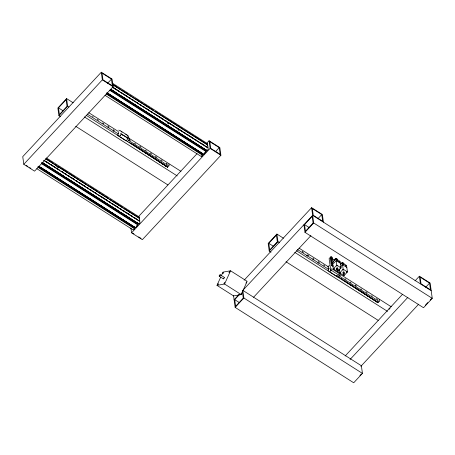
<?xml version="1.0" encoding="UTF-8"?>
<svg xmlns="http://www.w3.org/2000/svg" width="455" height="455" viewBox="0 0 455 455"><rect width="100%" height="100%" fill="white"/><g stroke="black" fill="none" stroke-linecap="round" stroke-linejoin="round"><path stroke-width="0.68" d="M121.957 134.76L122.446 135.237M139.736 146.135L140.948 147.221M307.097 255.653L307.227 255.972M355.344 284.966L355.457 285.348M168.589 166.2L168.469 166.473M202.293 154.148L202.304 154.649M332.986 262.33L333.299 262.131M241.4 293.583L241.406 293.048M127.554 139.31L127.61 138.007L120.734 133.633L127.684 137.99L127.73 139.173M137.097 225.197L137.501 224.304M138.718 223.183L137.262 225.435L137.78 224.878L41.377 163.578M202.043 155.638L203.101 153.972L107.3 93.053M205.336 151.845L205.74 150.952M206.951 149.832L205.501 152.084L206.013 151.532L109.615 90.232M221.249 275.912L222.956 272.13L230.56 270.782L247.156 281.332L241.184 294.578L233.58 295.926L216.984 285.37L220.681 277.175M216.984 285.37L224.582 284.022L230.56 270.782M339.419 275.247L337.894 277.084L337.462 276.902M246.36 282.572L246.365 281.873M378.793 301.904L379.038 301.392M37.867 166.661L134.27 227.961L134.868 227.324L39.062 166.405M241.321 293.742L240.883 294.214M107.96 125.83L108.279 126.598L109.12 126.985M121.548 131.751L122.031 132.229M125.79 134.447L126.274 134.93M126.2 137.456L126.689 137.939M129.174 139.321L129.493 140.089L130.34 140.476M328.874 268.035L329.192 268.797M246.257 282.72L245.922 283.038M73.187 102.79L66.601 98.599L57.87 107.983L58.922 115.627L60.714 116.77M58.485 107.875L66.117 99.668L67.039 106.356L59.4 114.563L58.485 107.875L63.273 110.918M58.922 115.627L67.647 106.248L66.601 98.599M101.294 72.22L22.75 156.645L23.797 164.295L34.574 171.148L113.119 86.717L112.072 79.073L101.294 72.22L102.341 79.864L113.119 86.717M23.797 164.295L102.341 79.864M107.607 83.265L111.464 79.119L102.034 73.124L102.949 79.813L112.379 85.813L111.464 79.119M118.334 133.855L118.328 131.876M138.235 216.893L197.026 153.699M206.661 143.342L209.072 140.754L219.85 147.608L220.897 155.252L142.352 239.677L131.575 232.823L130.909 227.961M45.619 158.789L139.031 218.184L139.321 217.871M112.664 84.675L207.264 144.832L207.56 144.519M139.15 219.088L139.446 218.77M207.389 145.737L207.679 145.424M205.819 146.248L207.617 147.392L112.254 87.03M43.64 160.274L139.44 221.193L139.736 220.88M112.476 87.309L207.679 147.847L207.969 147.528M133.924 229.024L134.344 228.575L37.941 167.275M136.233 226.544L136.898 225.646M138.843 224.025L139.327 223.217M202.162 155.673L202.577 155.223L106.18 93.923M134.333 228.928L133.184 229.951L36.781 168.651M137.768 225.236L135.465 227.71L99.446 204.619M138.9 224.019L139.941 222.802L139.912 221.773M202.572 155.582L201.446 156.617L105.02 95.305M203.704 154.359L206.007 151.885M207.139 150.668L208.18 149.45L208.151 148.421M131.575 232.823L210.119 148.398L209.072 140.754M215.386 151.799L219.242 147.653L209.812 141.659L210.728 148.347L220.157 154.342L219.242 147.653M283.493 238.244L276.907 234.058L268.177 243.436L269.224 251.086L271.021 252.224M268.791 243.328L276.424 235.121L277.34 241.81L269.707 250.017L268.791 243.328L273.58 246.377M269.224 251.086L277.954 241.702L276.907 234.058M244.136 280.189L311.601 207.673L322.379 214.527L323.425 222.176M234.103 299.748L238.92 294.573M242.777 290.426L312.648 215.323L431.203 290.705M242.35 291.433L243.266 298.122L235.627 306.329L234.712 299.64L239.489 294.51M304.531 224.594L312.17 216.387L313.086 223.075L305.447 231.282L304.531 224.594L309.32 227.636M235.15 307.392L243.88 298.014L242.828 290.37L361.384 365.757L362.43 373.401L353.706 382.78L235.15 307.392L233.534 295.579M415.04 280.871L419.379 276.208L430.157 283.061L432.25 298.355L423.525 307.734L304.969 232.346L313.694 222.967L311.601 207.673M317.914 218.724L321.77 214.578L312.34 208.583L313.256 215.272L322.686 221.267L321.77 214.578M253.554 297.28L310.896 235.639M331.49 260.812L331.888 260.385L332.224 261.022M327.719 266.988L329.289 265.51M332.451 262.461L333.327 268.888L337.616 271.612L341.085 267.881L340.203 261.454L335.921 258.73L331.359 263.633L331.621 265.544L333.225 266.567M331.621 265.544L336.182 260.641L340.465 263.365M328.641 269.309L328.635 267.335M330.666 269.9L331.758 268.729L339.606 273.722L338.52 274.894L330.666 269.9L329.119 258.616L330.211 257.445L331.121 264.082M333.327 268.888L336.802 265.157L335.921 258.73M340.55 264.645L342.285 262.78L346.568 265.504L347.449 271.931L343.98 275.662L339.692 272.932L339.163 269.064M340.38 267.022L342.547 264.691L346.829 267.415M339.692 272.932L343.167 269.206L342.285 262.78M345.169 355.975L402.51 294.339M350.071 359.478L407.896 297.32M425.692 287.253L429.548 283.112L420.119 277.112L421.034 283.806L430.464 289.801L429.548 283.112M360.849 366.332L418.674 304.173M359.911 375.563L361.344 374.021M425.436 305.129L427.819 302.564M430.208 299.999L431.641 298.463M138.883 217.132L139.247 216.995L139.367 217.769M345.601 265.498C346.448 267.034 344.162 264.617 346.016 265.515M207.258 143.661L207.605 144.417M339.237 261.38L339.618 261.415M93.212 116.867L92.524 116.622M98.513 120.239L97.336 119.386M103.82 123.612L103.131 123.368M108.353 127.815L107.994 127.781M114.427 130.357L113.909 130.232M113.653 131.188L113.136 131.063M151.555 153.966L150.338 152.988M156.861 157.339L156.014 156.952M162.162 160.712L160.985 159.864M167.468 164.084L166.78 163.84M303.519 252.326L302.672 251.933M308.82 255.699L307.643 254.845M319.427 262.444L318.25 261.591M324.733 265.817L323.55 264.964M340.647 275.935L339.544 275.229M345.948 279.307L344.958 278.761M356.555 286.053L355.571 285.507M367.162 292.798L365.945 291.814M372.469 296.171L371.621 295.778M377.775 299.544L376.552 298.56M118.311 133.833L117.709 134.532L117.845 135.522L126.103 140.817M328.618 269.292L328.015 269.986L328.464 271.186M118.755 130.09L120.131 130.966M120.302 130.739L127.286 135.089L127.36 136.199L127.241 135.3L128.617 136.176L129.112 139.787L127.474 141.647M146.163 150.622L145.407 150.207M361.771 289.454L360.872 288.88M135.431 143.865L134.657 143.308M333.265 265.521L332.747 265.146M313.916 259.088L312.943 258.218M313.142 259.919L312.83 259.777M332.144 258.912L331.576 258.127L331.172 258.764M318.301 263.235L317.812 262.888M350.896 282.64L350.265 282.134M201.417 156.605L201.281 155.809M112.863 83.47L207.463 143.626M114.996 85.75L116.793 86.888M118.584 88.031L120.382 89.174M122.179 90.318L123.976 91.461M125.773 92.604L127.571 93.741M129.965 95.266L131.159 96.028M135.954 99.076L138.946 100.976M140.743 102.119L142.54 103.262M144.935 104.787L146.129 105.549M147.329 106.311L149.723 107.829M150.918 108.591L153.318 110.116M155.712 111.64L156.907 112.402M158.704 113.545L160.501 114.683M162.298 115.826L164.096 116.969M165.887 118.112L168.282 119.637M170.079 120.774L171.876 121.917M173.673 123.06L175.471 124.204M177.268 125.347L179.06 126.49M180.857 127.627L182.654 128.771M185.048 130.295L186.249 131.057M188.643 132.581L189.837 133.343M192.237 134.862L193.432 135.624M194.632 136.386L197.624 138.292M199.421 139.435L201.218 140.572M203.612 142.096L204.807 142.859M113.039 84.778L153.75 110.667M154.95 111.429L207.207 144.383L207.264 144.832M210.119 148.398L220.897 155.252M113.608 87.616L115.405 88.759M117.202 89.902L119.597 91.421M121.394 92.564L123.191 93.707M124.988 94.85L126.786 95.994M128.577 97.137L130.375 98.274M132.172 99.418L133.969 100.561M136.363 102.085L137.564 102.847M139.958 104.371L141.152 105.128M143.547 106.652L144.747 107.414M145.941 108.176L148.939 110.082M150.736 111.225L152.533 112.362M154.927 113.886L156.122 114.649M157.322 115.411L159.716 116.935M160.911 117.697L163.305 119.216M165.705 120.74L166.9 121.502M168.697 122.645L170.494 123.788M172.291 124.926L174.083 126.069M175.88 127.212L178.275 128.737M180.072 129.88L181.869 131.023M183.666 132.16L185.464 133.304M187.261 134.447L189.052 135.59M190.85 136.733L192.647 137.876M195.041 139.395L196.242 140.157M201.03 143.206L203.425 144.73M167.087 122.856L168.885 123.999M177.865 129.709L179.06 130.471M111.242 89.504L117.231 93.309M118.431 94.071L121.422 95.977M122.622 96.739L132.2 102.83M133.4 103.592L165.131 123.771M166.331 124.534L207.082 150.679M110.736 89.362L206.536 150.281M110.639 89.413L206.445 150.332M110.559 89.55L206.36 150.469M110.138 89.999L205.944 150.918M313.694 222.967L432.25 298.355M108.409 93.576L140.14 113.756M141.34 114.518L143.734 116.042M144.929 116.804L198.818 151.071M200.018 151.833L202.412 153.352M107.204 93.104L203.004 154.023M106.521 92.865L202.924 154.165M106.703 93.69L202.509 154.609M331.098 256.597L332.457 257.462L333.094 262.108M332.457 258.867L334.698 260.294M336.802 265.157L341.085 267.881M343.167 269.206L347.449 271.931M338.52 269.934L339.589 270.611M88.753 112.686L118.095 131.347M128.27 137.819L180.965 171.325M299.06 248.146L328.402 266.801M339.18 273.654L391.272 306.778M87.167 114.057L118.385 133.958M128.56 140.379L168.777 166.001L169.118 165.683L168.896 164.027M297.473 249.516L328.692 269.417M338.867 275.832L379.083 301.46L379.424 301.142L379.197 299.487M86.16 115.286L167.747 167.161L154.859 158.602M296.467 250.739L378.054 302.62L364.58 293.668M336.41 276.276L329.528 271.857M67.647 106.248L68.847 107.005M84.414 116.907L177.222 175.92M277.954 241.702L279.751 242.845M294.721 252.366L387.529 311.379M75.684 126.285L167.895 184.923M285.99 261.744L378.202 320.377M46.421 157.959L139.23 216.972M46.757 159.096L49.151 160.621M50.351 161.383L52.746 162.907M55.14 164.426L56.34 165.188M58.132 166.331L59.929 167.474M61.726 168.617L64.121 170.142M65.321 170.898L67.715 172.422M69.513 173.565L71.31 174.709M73.101 175.852L74.899 176.995M76.696 178.132L78.493 179.276M80.29 180.419L82.088 181.562M84.482 183.086L85.676 183.848M90.465 186.891L93.463 188.797M95.26 189.94L97.051 191.077M99.452 192.601L100.646 193.364M101.846 194.126L103.638 195.269M105.435 196.412L107.829 197.931M110.229 199.455L111.424 200.217M113.221 201.36L115.018 202.503M116.816 203.647L118.607 204.784M120.404 205.927L122.799 207.452M124.596 208.595L126.393 209.738M128.191 210.881L129.988 212.019M131.785 213.162L133.577 214.305M135.374 215.448L137.171 216.591M45.995 158.892L108.267 198.488M109.467 199.25L123.237 208.003M124.437 208.765L138.968 217.735L139.031 218.184M56.522 166.541L58.32 167.685M46.569 161.73L48.367 162.867M50.761 164.392L51.961 165.154M53.155 165.916L54.953 167.059M56.75 168.202L59.144 169.721M61.539 171.245L62.739 172.007M64.536 173.15L66.333 174.293M68.125 175.431L69.922 176.574M71.719 177.717L74.114 179.242M75.911 180.385L77.708 181.528M79.506 182.665L81.297 183.809M83.094 184.952L84.892 186.095M86.689 187.238L88.486 188.381M90.283 189.519L92.075 190.662M94.475 192.186L95.669 192.948M100.458 195.991L103.456 197.897M105.253 199.04L107.044 200.183M109.439 201.707L110.639 202.464M111.839 203.226L114.233 204.75M115.428 205.512L117.822 207.036M120.217 208.561L121.417 209.317M123.214 210.46L125.011 211.603M126.808 212.747L129.203 214.271M130.397 215.033L132.792 216.552M134.589 217.695L136.386 218.838M44.016 160.376L59.582 170.278M60.782 171.04L74.552 179.793M75.752 180.555L138.621 220.533M220.192 274.769L224.23 277.34M42.406 162.475L60.97 174.276M62.17 175.038L64.564 176.563M65.759 177.319L119.648 211.586M120.848 212.349L123.242 213.873M124.437 214.635L134.617 221.107M135.817 221.869L138.809 223.775M42.497 162.708L138.303 223.627M42.4 162.759L138.206 223.678M41.724 162.52L138.121 223.82M41.308 162.97L137.706 224.269M219.264 276.242L223.308 278.813M224.582 284.022L241.184 294.578M40.768 167.309L43.162 168.833M44.362 169.596L54.543 176.068M55.737 176.824L65.321 182.921M66.515 183.678L98.252 203.857M38.965 166.456L134.771 227.375M38.283 166.212L134.686 227.511M243.88 298.014L362.43 373.401M26.174 165.37L27.943 166.49M29.712 167.616L30.889 168.367M132.775 233.153L133.952 233.898M138.667 236.901L141.022 238.397M234.712 299.64L239.506 302.689M338.816 277.214L340.004 277.988M341.119 278.705L343.576 280.297M344.691 281.019L347.734 282.987M348.86 283.721L351.3 285.296M352.437 286.036L378.054 302.62L351.015 285.075M129.106 142.142L130.892 143.297M131.404 143.632L138.616 148.302M139.15 148.649L167.747 167.161L151.322 156.355M344.662 280.877L345.834 281.639M351.027 285.029L352.864 286.218M378.054 302.62L354.553 287.321L356.401 288.464M341.028 278.591L342.939 279.831M344.554 280.877L347.102 282.532M347.489 282.788L350.674 284.853M131.307 143.513L133.821 145.145M134.834 145.805L167.747 167.161L147.784 154.108M134.851 145.742L136.699 146.948M137.785 147.659L140.214 149.234M141.312 149.951L143.729 151.526M167.747 167.161L144.838 152.249L147.266 153.773M351.044 284.961L352.892 286.167M357.505 289.181L359.911 290.756M361.025 291.484L363.426 293.054M141.329 149.888L143.171 151.094M354.684 287.241L355.855 288.009M357.522 289.113L359.279 290.267M361.042 291.427L363.448 293.009M144.866 152.112L146.715 153.324M147.801 154.04L150.218 155.633M361.065 291.331L362.902 292.554M151.344 156.264L153.762 157.868M337.485 268.205L337.007 268.16L336.933 268.564M113.739 130.113L113.323 129.658M166.621 163.698L166.285 163.237M102.972 123.225L102.716 122.913M307.057 255.983L306.829 255.545M302.529 251.78L302.296 251.342M155.872 156.799L155.638 156.361M343.889 272.317L343.451 272.17L343.298 272.613M419.379 276.208L420.426 283.852M330.893 256.819L331.803 263.456L330.87 256.751M303.923 224.702L304.969 232.346M207.742 145.412L208.015 147.431M207.617 147.392L207.679 147.847M205.137 152.294L204.449 153.034M204.107 153.42L203.647 154.37M139.503 218.764L139.782 220.777M139.378 220.743L139.44 221.193M134.015 227.631L134.066 227.995M338.128 271.584L338.207 272.829M343.292 272.966A0.682 0.569 -7.8 0 1 342.951 272.226A0.682 0.569 -7.8 0 1 343.849 271.897A0.682 0.569 -7.8 0 1 344.196 272.636M340.909 264.093A1.507 1.251 -7.8 0 1 342.444 262.643A1.507 1.251 -7.8 0 1 343.883 264.031M336.927 268.916A0.682 0.569 -7.8 0 1 336.586 268.177A0.682 0.569 -7.8 0 1 337.485 267.853A0.682 0.569 -7.8 0 1 337.832 268.592M334.635 260.362A1.507 1.251 -7.8 0 1 335.881 258.611A1.507 1.251 -7.8 0 1 337.519 259.987M224.139 277.322A0.87 0.341 -57.5 0 1 224.07 278.25A0.87 0.341 -57.5 0 1 223.246 278.744M389.264 309.383A3.009 1.172 42.9 0 1 390.094 308.211M217.609 284.585C218.673 285.217 218.457 282.322 217.609 284.585M222.649 273.415C223.712 274.046 223.496 271.152 222.649 273.415M224.019 283.448C225.083 284.079 224.867 281.184 224.019 283.448M229.064 272.272C230.122 272.903 229.906 270.008 229.064 272.272M333.868 268.757L334.408 268.808L333.885 268.7M336.615 265.805L337.155 265.851L336.615 265.805M337.013 269.406C337.587 270.452 337.917 268.49 337.013 269.406M337.263 270.918L337.798 270.964L337.263 270.918M340.01 267.961L340.55 268.012L340.01 267.961M340.232 272.807L340.772 272.852L340.232 272.807M342.979 269.849L343.519 269.9L342.979 269.849M343.377 273.455C343.963 274.496 344.27 272.539 343.377 273.455M343.627 274.962L344.162 275.013L343.627 274.962M346.374 272.01L346.915 272.056L346.374 272.01M338.748 261.329L339.555 262.052L338.748 261.329M336.802 260.084L337.599 260.817L336.802 260.084M343.167 264.127L343.963 264.867L343.201 264.088M126.865 140.066L126.211 140.754L126.848 140.089M337.172 275.52L336.518 276.208L337.172 275.52M120.677 134.942L119.995 135.692L120.677 134.942M330.984 270.395L330.319 271.129L330.984 270.395M343.44 274.018A0.682 0.569 -7.8 0 0 344.395 273.398A0.682 0.569 -7.8 0 0 343.315 273.04A0.682 0.569 -7.8 0 0 343.44 274.018M337.075 269.969A0.682 0.569 -7.8 0 0 338.031 269.349A0.682 0.569 -7.8 0 0 336.95 268.99A0.682 0.569 -7.8 0 0 337.075 269.969M219.611 276.151A0.87 0.341 -57.5 0 0 220.248 274.837A0.87 0.341 -57.5 0 0 219.321 275.531A0.87 0.341 -57.5 0 0 219.611 276.151"/></g></svg>
